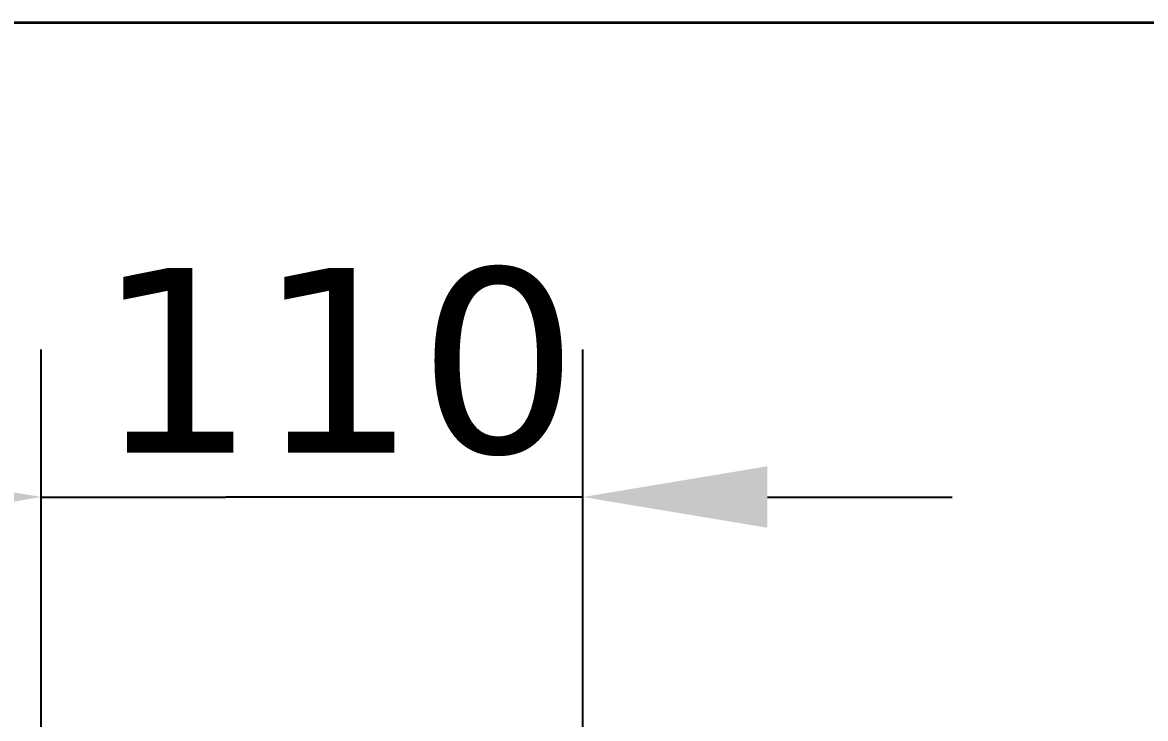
# Model space of a CAD drawing. Header units: millimetres. Extents: x 101 to 3000, y 150 to 4305.
# Drawn here: x 767.8 to 995.9, y 4163.5 to 4305 of the extents above; entities that cross this region are included whole.
import ezdxf

# ---------------------------------------------------------------- set-up
doc = ezdxf.new("R2010")
doc.units = ezdxf.units.MM
doc.header["$LTSCALE"] = 15
doc.layers.add('Bemaßung (ISO)', color=7, linetype='Continuous', lineweight=25)
doc.layers.add('Rahmen (ISO)', color=7, linetype='Continuous', lineweight=35)
doc.styles.add('Notiztext (DIN)', font='verdana.ttf')
doc.dimstyles.new('Standard (DIN)', dxfattribs={"dimscale": 15, "dimtxt": 2.5, "dimasz": 2.5, "dimexe": 2, "dimexo": 4, "dimgap": 0.5, "dimtad": 1, "dimdec": 1, "dimrnd": 1e-08, "dimtxsty": 'Notiztext (DIN)', "dimcen": 0.09, "dimclrd": 256, "dimclre": 256, "dimclrt": 256, "dimadec": 0, "dimazin": 2, "dimtfac": 1, "dimtmove": 0, "dimatfit": 3, "dimfxl": 0, "dimtolj": 1, "dimtzin": 0, "dimlwd": -1, "dimlwe": -1, "dimarcsym": 0})

# ---------------------------------------------------------------- blocks, each defined once
blk = doc.blocks.new('Ränder Wedi_hoch')
at = {"layer": 'Rahmen (ISO)'}
blk.add_line((16, 287), (200, 287), dxfattribs=at)
blk = doc.blocks.new('*D81')
at = {"layer": 'Bemaßung (ISO)', "transparency": 16777216}
for p, q in [((771.63, 4145.24), (771.63, 4238.56)), ((881.63, 4145.24), (881.63, 4238.56)), ((734.13, 4208.56), (696.63, 4208.56)), ((771.63, 4208.56), (809.13, 4208.56)), ((844.13, 4208.56), (809.13, 4208.56)), ((881.63, 4208.56), (844.13, 4208.56)), ((919.13, 4208.56), (956.63, 4208.56))]:
    blk.add_line(p, q, dxfattribs=at)
for points in [[(734.13, 4214.81), (734.13, 4202.31), (771.63, 4208.56)], [(919.13, 4214.81), (919.13, 4202.31), (881.63, 4208.56)]]:
    blk.add_solid(points, dxfattribs=at)
at = {"layer": 'Defpoints', "color": 0, "transparency": 16777216}
for p in [(771.63, 4208.56), (771.63, 4085.24), (881.63, 4085.24)]:
    blk.add_point(p, dxfattribs=at)
at = {"layer": 'Bemaßung (ISO)', "transparency": 16777216, "insert": (782.65, 4255.09), "char_height": 37.5, "attachment_point": 1, "style": 'Notiztext (DIN)'}
blk.add_mtext('\\A1;110', dxfattribs=at)

msp = doc.modelspace()

# ---------------------------------------------------------------- block references
at = {"xscale": 15, "yscale": 15, "zscale": 15}
msp.add_blockref('Ränder Wedi_hoch', (0, 0), dxfattribs=at)

# ---------------------------------------------------------------- dimensions: what is measured, and where the dimension line sits
at = {"layer": 'Bemaßung (ISO)'}
dim = msp.add_linear_dim(base=(771.63, 4208.56), p1=(881.63, 4085.24), p2=(771.63, 4085.24), angle=180, dimstyle='Standard (DIN)', override={"dimdec": 1, "dimtp": 0, "dimtm": 0, "dimtdec": 2, "dimtofl": 0}, dxfattribs=at)
dim.commit()
dim.dimension.update_dxf_attribs({"geometry": '*D81', "text_midpoint": (826.63, 4208.56), "dimtype": 160})

doc.saveas('drawing.dxf')
